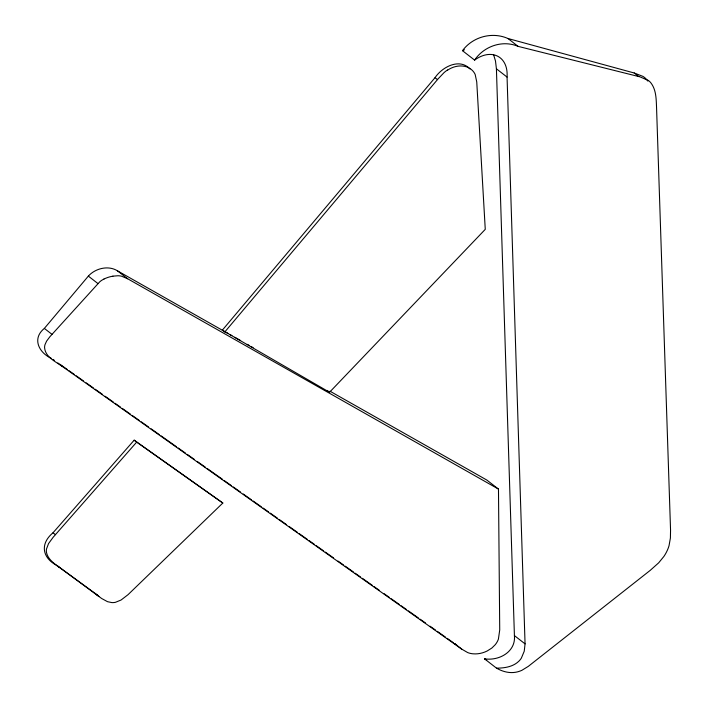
<?xml version="1.0" encoding="UTF-8"?>
<svg xmlns="http://www.w3.org/2000/svg" width="708" height="708" viewBox="0 0 708 708"><rect width="100%" height="100%" fill="white"/><g stroke="black" fill="none" stroke-linecap="round" stroke-linejoin="round"><path stroke-width="1.06" d="M647.882 81.128A23.417 19.559 -52.2 0 0 642.988 76.402L634.209 72.995L507.99 38.524C492.149 31.479 472.74 36.745 462.483 50.684L474.599 60.1C491.06 47.994 508.503 56.003 507.061 77.075L525.062 643.873L524.239 651.21L521.336 658.166A14.956 11.912 -58.3 0 1 518.831 661.228C512.946 666.901 504.344 668.166 496.494 668.14L484.493 658.812C498.866 661.113 516.008 651.926 514.415 635.598L496.414 68.8L495.494 61.012L493.618 54.808M228.073 333.477L117.395 270.783C108.236 265.093 95.288 268.367 88.35 276.111L44.356 328.415C31.71 338.566 38.94 352.717 51.339 358.354M474.599 60.1C483.936 46.25 502.468 39.71 518.088 46.365L640.041 76.88L648.386 80.482A22.045 17.55 -58.3 0 1 650.811 82.783C656.219 89.686 656.183 98.934 656.546 107.28L670.556 530.186L670.405 538.027L669.042 545.664A29.143 23.205 -58.3 0 1 667.317 550.337L666.555 551.93A33.285 26.506 -58.3 0 1 663.883 556.461L658.67 562.833L650.227 570.365L528.265 666.396L521.911 670.299A28.063 22.337 -58.3 0 1 515.69 672.246C509.043 673.432 502.238 671.467 496.494 668.14M469.962 68.933C459.448 57.764 442.128 67.003 435.031 77.685L222.303 330.202L329.539 392.267L485.263 229.348L476.75 81.951L475.192 74.561A16.461 14.31 -52.5 0 0 474.006 72.428L473.51 71.747A18.62 16.187 -52.5 0 0 472.351 70.437A18.399 15.992 -52.5 0 0 470.475 68.871L468.369 67.641M224.702 332.079L438.075 78.898L444.058 72.614A27.789 24.152 -52.5 0 1 447.58 69.959M56.914 565.506L101.678 598.508L107.492 601.676L111.873 602.596A15.39 13.381 -52.5 0 0 115.493 602.296L121.059 600.03L128.059 594.658L222.825 503.025L134.175 440.164L53.02 532.779C39.834 543.735 42.108 557.798 56.914 565.506L97.987 595.499M222.825 503.025L136.679 442.111L53.127 537.292L48.525 543.611L46.498 548.983A11.213 9.744 -52.5 0 0 46.471 552.355C47.79 559.205 54.091 563.418 59.277 567.374M103.952 279.049L102.085 280.085A14.744 12.275 -45.2 0 0 99.598 281.97L49.941 336.663L46.604 341.114L45.02 344.601A10.815 9 -45.2 0 0 44.577 347.646C45.356 357.292 55.711 361.602 62.57 366.62L461.669 649.086L467.599 652.528A23.568 19.62 -45.2 0 0 471.333 653.59A26.603 22.152 -45.2 0 0 473.05 653.811A26.895 22.39 -45.2 0 0 487.192 650.979L491.865 648.032L495.166 644.784A16.629 13.841 -45.2 0 0 497.255 641.687A17.142 14.275 -45.2 0 0 498.397 639.147L499.724 629.943L498.476 489.095L486.83 480.051L330.017 391.223M462.483 50.684L464.43 49.772M112.917 276.155L118.068 275.748A21.09 17.558 -45.2 0 1 121.634 276.226L127.652 278.757L498.476 489.095M484.493 658.812L486.706 660.024M229.958 334.539L231.879 335.636M234.764 337.265L240.578 340.557M247.278 344.353L249.234 345.46M251.119 346.531L253.083 347.646M52.958 359.399L54.321 360.301M456.695 645.006L454.447 643.475L461.669 649.086M60.021 364.328L67.242 369.443M69.048 370.718L74.464 374.55M76.269 375.824L83.482 380.939M86.19 382.851L93.412 387.966M95.217 389.241L102.439 394.356M105.147 396.268L113.271 402.02M115.077 403.294L120.493 407.127M122.298 408.401L130.422 414.153M132.228 415.428L139.449 420.543M141.255 421.818L148.476 426.933M151.176 428.844L159.3 434.597M161.105 435.871L176.451 446.73M178.257 448.005L185.478 453.12M187.284 454.394L194.505 459.51M197.213 461.421L205.338 467.174M207.143 468.448L222.48 479.307M224.286 480.59L231.507 485.697M233.313 486.971L240.534 492.087M243.242 493.998L251.367 499.751M253.172 501.025L261.296 506.778M263.102 508.052L268.518 511.884M270.323 513.167L277.545 518.274M279.35 519.548L286.563 524.663M289.271 526.575L297.395 532.327M299.201 533.602L307.325 539.354M309.131 540.629L314.547 544.461M316.352 545.744L323.574 550.851M325.379 552.134L333.503 557.877M338.017 561.072L343.433 564.904M345.239 566.179L353.363 571.931M355.168 573.206L360.576 577.038M362.381 578.321L372.311 585.348M374.116 586.622L379.532 590.454M384.046 593.649L389.462 597.481M391.267 598.756L399.392 604.508M401.197 605.783L406.613 609.623M408.419 610.898L418.348 617.925M420.154 619.199L425.561 623.031M430.075 626.226L435.491 630.058M437.296 631.341L445.421 637.085M447.226 638.368L453.545 642.837M634.209 72.995L638.802 76.552M507.99 38.524L518.088 46.365M496.414 68.8L507.061 77.075M435.031 77.685L437.482 79.597M327.202 390.444L329.539 392.267M117.395 270.783L127.652 278.757M88.35 276.111L97.987 283.598M514.415 635.598L525.062 643.873M44.356 328.415L51.994 334.353M57.861 362.965L62.57 366.62M134.175 440.164L136.679 442.111M53.02 532.779L55.419 534.646M94.261 592.897L99.014 596.587M447.66 70.101A23.727 20.62 -52.5 0 1 468.422 67.534M103.952 279.041A31.09 25.877 -45.2 0 1 112.917 276.173"/></g></svg>
